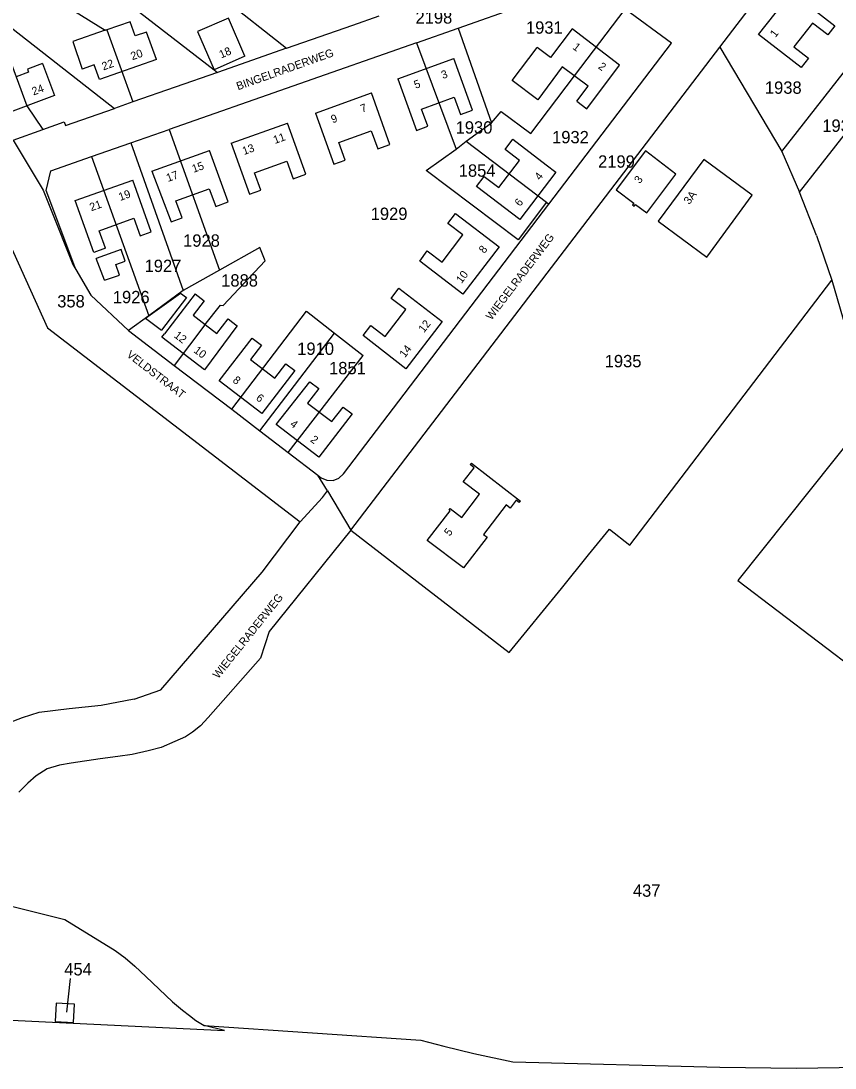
# Model space of a CAD drawing. Extents: x 191922 to 199923, y 328959 to 333350.
# Drawn here: x 193543.4 to 193721.3, y 332054.6 to 332283.6 of the extents above; entities that cross this region are included whole.
import ezdxf

# ---------------------------------------------------------------- set-up
doc = ezdxf.new("R2010")
doc.units = 0
for name, color, linetype in [('bestemmingsplangebied', 7, 'Continuous'), ('bouwvlak', 7, 'Continuous'), ('enkelbestemming', 7, 'Continuous'), ('Level 11', 7, 'Continuous'), ('Level 6', 7, 'Continuous'), ('maatvoering - maximum aantal wooneenheden', 7, 'Continuous'), ('Maatvoering_symbolen', 7, 'Continuous'), ('recreatiewoning', 7, 'Continuous')]:
    doc.layers.add(name, color=color, linetype=linetype)

msp = doc.modelspace()

# ---------------------------------------------------------------- linework, layer by layer
at = {"layer": 'bestemmingsplangebied'}
for p, q in [((193720.56, 332226.9), (193723.58, 332216.64)), ((193720.56, 332226.9), (193723.58, 332216.64)), ((193566.84, 332215.86), (193576.88, 332208.24)), ((193566.84, 332215.86), (193576.88, 332208.24)), ((193576.88, 332208.24), (193589.45, 332198.68)), ((193576.88, 332208.24), (193589.45, 332198.68)), ((193589.45, 332198.68), (193595.57, 332193.96)), ((193589.45, 332198.68), (193595.57, 332193.96)), ((193595.57, 332193.96), (193601.78, 332189.21)), ((193595.57, 332193.96), (193601.78, 332189.21)), ((193601.78, 332189.21), (193608.28, 332184.25)), ((193601.78, 332189.21), (193608.28, 332184.25)), ((193610.34, 332180.81), (193608.28, 332184.25)), ((193610.34, 332180.81), (193608.28, 332184.25)), ((193610.34, 332180.81), (193615.49, 332172.2)), ((193610.34, 332180.81), (193615.49, 332172.2))]:
    msp.add_line(p, q, dxfattribs=at)
for points in [[(193541.7, 332257.53), (193548.25, 332246.61), (193549.84, 332242.57), (193554.71, 332230.33), (193555.37, 332229.21)], [(193541.7, 332257.53), (193548.25, 332246.61), (193549.84, 332242.57), (193554.71, 332230.33), (193555.37, 332229.21)], [(193555.37, 332229.21), (193558.64, 332223.64), (193566.84, 332215.86)], [(193555.37, 332229.21), (193558.64, 332223.64), (193566.84, 332215.86)], [(193615.49, 332172.2), (193650.06, 332145.48), (193661.48, 332159.47), (193667.39, 332166.86), (193671.99, 332172.48), (193676.42, 332168.97), (193720.56, 332226.9)], [(193615.49, 332172.2), (193650.06, 332145.48), (193661.48, 332159.47), (193667.39, 332166.86), (193671.99, 332172.48), (193676.42, 332168.97), (193720.56, 332226.9)]]:
    msp.add_lwpolyline(points, dxfattribs=at)
at = {"layer": 'bouwvlak'}
msp.add_line((193554.15, 332074.24), (193553.35, 332066.88), dxfattribs=at)
at = {"layer": 'Level 11'}
for p, q in [((193504.13, 332066.9), (193587.83, 332062.85)), ((193504.13, 332066.9), (193587.83, 332062.85)), ((193587.83, 332062.85), (193583.41, 332063.91)), ((193587.83, 332062.85), (193583.41, 332063.91))]:
    msp.add_line(p, q, dxfattribs=at)
for points in [[(193583.41, 332063.91), (193630.76, 332060.7), (193635.82, 332059.43)], [(193583.41, 332063.91), (193630.76, 332060.7), (193635.82, 332059.43)], [(193635.82, 332059.43), (193642.31, 332057.81), (193650.89, 332055.98), (193696.12, 332054.84), (193712.86, 332054.62), (193736.22, 332054.94), (193761.3, 332056.4), (193779.09, 332057.89), (193811.48, 332062.34)], [(193635.82, 332059.43), (193642.31, 332057.81), (193650.89, 332055.98), (193696.12, 332054.84), (193712.86, 332054.62), (193736.22, 332054.94), (193761.3, 332056.4), (193779.09, 332057.89), (193811.48, 332062.34)]]:
    msp.add_lwpolyline(points, dxfattribs=at)
at = {"layer": 'Level 6'}
for p, q in [((193500.23, 332357.88), (193601.39, 332277.6)), ((193490.6, 332346.35), (193585.58, 332272.92)), ((193477.97, 332331.21), (193563.84, 332264.47)), ((193696.08, 332277.86), (193707.58, 332292.87)), ((193638.93, 332282.01), (193652.95, 332286.93)), ((193615.89, 332282.66), (193621.65, 332284.69)), ((193664.32, 332271.56), (193675.39, 332286.17)), ((193685.57, 332278.69), (193675.39, 332286.17)), ((193709.64, 332255.04), (193733.3, 332285.29)), ((193601.39, 332277.6), (193615.89, 332282.66)), ((193629.79, 332278.81), (193638.93, 332282.01)), ((193638.93, 332282.01), (193646.18, 332261.33)), ((193562.17, 332281.66), (193567.84, 332265.87)), ((193713.5, 332246.17), (193740.79, 332280.96)), ((193629.79, 332278.81), (193575.77, 332259.85)), ((193601.39, 332277.6), (193586.29, 332272.32)), ((193615.49, 332172.2), (193696.08, 332277.86)), ((193629.79, 332278.81), (193638.51, 332255.56)), ((193658.77, 332243.52), (193685.57, 332278.69)), ((193696.08, 332277.86), (193709.64, 332255.04)), ((193585.58, 332272.92), (193586.29, 332272.32)), ((193586.29, 332272.32), (193567.84, 332265.87)), ((193567.84, 332265.87), (193563.84, 332264.47)), ((193544.68, 332265.03), (193548.17, 332259.85)), ((193553.08, 332260.71), (193563.84, 332264.47)), ((193548.17, 332259.85), (193552.82, 332261.52)), ((193552.82, 332261.52), (193553.08, 332260.71)), ((193640.68, 332257.26), (193646.18, 332261.33)), ((193541.7, 332257.53), (193548.17, 332259.85)), ((193567.38, 332256.91), (193575.77, 332259.85)), ((193575.77, 332259.85), (193586.79, 332229.07)), ((193558.82, 332253.91), (193567.38, 332256.91)), ((193567.38, 332256.91), (193578.85, 332224.61)), ((193638.51, 332255.56), (193640.68, 332257.26)), ((193640.68, 332257.26), (193658.22, 332243.93)), ((193709.64, 332255.04), (193713.5, 332246.17)), ((193549.9, 332250.78), (193558.82, 332253.91)), ((193558.82, 332253.91), (193571.35, 332219.13)), ((193717.24, 332236.68), (193713.5, 332246.17)), ((193613.85, 332184.56), (193658.77, 332243.52)), ((193658.22, 332243.93), (193658.77, 332243.52)), ((193717.24, 332236.68), (193720.56, 332226.9)), ((193586.79, 332229.07), (193578.85, 332224.61)), ((193578.85, 332224.61), (193571.35, 332219.13)), ((193571.35, 332219.13), (193566.84, 332215.86)), ((193583.59, 332217.12), (193576.88, 332208.24)), ((193595.57, 332193.96), (193611.86, 332215.34)), ((193611.86, 332215.34), (193618.13, 332210.43)), ((193601.78, 332189.21), (193618.13, 332210.43)), ((193735.29, 332205.49), (193700.02, 332161.25)), ((193610.24, 332183.14), (193611.6, 332183.11)), ((193604.41, 332174.04), (193609.29, 332179.39)), ((193609.29, 332179.39), (193610.34, 332180.81)), ((193596.1, 332163.02), (193604.41, 332174.04)), ((193615.49, 332172.2), (193597.65, 332150.1)), ((193700.02, 332161.25), (193818.99, 332070.61)), ((193597.65, 332150.1), (193595.69, 332144.22)), ((193595.69, 332144.22), (193584.31, 332131.25)), ((193584.31, 332131.25), (193582.58, 332129.43)), ((193582.58, 332129.43), (193580.84, 332128.04)), ((193579.3, 332127.06), (193577.02, 332126.04)), ((193580.84, 332128.04), (193579.3, 332127.06)), ((193571.15, 332123.99), (193567.7, 332123.18)), ((193573.98, 332124.75), (193571.15, 332123.99)), ((193577.02, 332126.04), (193573.98, 332124.75)), ((193560.68, 332122.22), (193554.35, 332121.27)), ((193564.54, 332122.71), (193560.68, 332122.22)), ((193567.7, 332123.18), (193564.54, 332122.71)), ((193549.08, 332120.02), (193546.72, 332118.53)), ((193551.82, 332120.85), (193549.08, 332120.02)), ((193554.35, 332121.27), (193551.82, 332120.85)), ((193544.85, 332116.92), (193542.91, 332114.96)), ((193546.72, 332118.53), (193544.85, 332116.92)), ((193540.73, 332090.18), (193552.98, 332087.11)), ((193552.98, 332087.11), (193563.98, 332080.36)), ((193563.98, 332080.36), (193566.18, 332078.74)), ((193566.18, 332078.74), (193568.26, 332076.9)), ((193568.26, 332076.9), (193570.69, 332074.61)), ((193570.69, 332074.61), (193576.46, 332069.07)), ((193576.46, 332069.07), (193578.67, 332067.29)), ((193578.67, 332067.29), (193580.21, 332066.09)), ((193580.21, 332066.09), (193581.58, 332065.04)), ((193581.58, 332065.04), (193583.41, 332063.91))]:
    msp.add_line(p, q, dxfattribs=at)
for points in [[(193484.28, 332338.77), (193544.73, 332292.17), (193561.8, 332281.53), (193562.17, 332281.66)], [(193533.75, 332275.93), (193541.29, 332274.15), (193542.33, 332271.37), (193544.68, 332265.03)], [(193646.18, 332261.33), (193648.31, 332263.8), (193654.83, 332258.95), (193664.32, 332271.56)], [(193658.22, 332243.93), (193652.03, 332235.69), (193631.96, 332250.85), (193638.51, 332255.56)], [(193555.37, 332229.21), (193548.86, 332246.47), (193549.9, 332250.78)], [(193535.25, 332247.18), (193549.18, 332216.49), (193604.41, 332174.04)], [(193583.59, 332217.12), (193586.96, 332221.42), (193587.57, 332221.39), (193596.77, 332231.09), (193595.59, 332234.07), (193586.79, 332229.07)], [(193589.45, 332198.68), (193605.75, 332220.11), (193611.86, 332215.34)], [(193608.28, 332184.25), (193609, 332183.7), (193610.24, 332183.14)], [(193611.6, 332183.11), (193612.87, 332183.61), (193613.85, 332184.56)], [(193504.13, 332066.9), (193504.49, 332067), (193506.91, 332067.7), (193508.72, 332068.68), (193510.89, 332070.47), (193512.53, 332072.64), (193513.64, 332075.28), (193515.45, 332079.74), (193517.7, 332088.3), (193520.59, 332107.02), (193525.01, 332116.99), (193531.32, 332123.52), (193534.62, 332126.77), (193536.7, 332128.14), (193539.53, 332129.66), (193543.73, 332131.28), (193547.32, 332132.42), (193553.91, 332133.26), (193560.93, 332133.95), (193568.14, 332135.38), (193568.12, 332135.31), (193573.93, 332137.34), (193596.1, 332163.02)], [(193554.86, 332064.62), (193555.05, 332068.62), (193551.06, 332068.81), (193550.86, 332064.82), (193554.86, 332064.62)]]:
    msp.add_lwpolyline(points, dxfattribs=at)
at = {"layer": 'recreatiewoning'}
for p, q in [((193592.29, 332275.85), (193585.58, 332272.92)), ((193625.72, 332270.94), (193638.01, 332275.35)), ((193642.07, 332264.07), (193638.01, 332275.35)), ((193548.08, 332274.25), (193544.81, 332273.04)), ((193544.81, 332273.04), (193545.05, 332272.38)), ((193548.08, 332274.25), (193550.68, 332267.26)), ((193545.05, 332272.38), (193542.33, 332271.37)), ((193542.33, 332271.37), (193544.68, 332265.03)), ((193550.68, 332267.26), (193538.64, 332262.79)), ((193607.71, 332263.44), (193619.96, 332267.83)), ((193623.98, 332256.59), (193619.96, 332267.83)), ((193589.33, 332256.87), (193601.6, 332261.25)), ((193605.65, 332250.07), (193601.6, 332261.25)), ((193650.88, 332257.7), (193658.14, 332252.14)), ((193571.99, 332250.73), (193584.6, 332255.22)), ((193588.68, 332244.03), (193584.6, 332255.22)), ((193571.84, 332237.46), (193567.79, 332248.8)), ((193647.86, 332234.18), (193639.97, 332223.83)), ((193561.66, 332226.88), (193559.81, 332231.67)), ((193570.61, 332218.59), (193578.25, 332224.09)), ((193579.53, 332223.11), (193574.06, 332215.95)), ((193581.41, 332223.93), (193574.74, 332215.2)), ((193578.25, 332224.09), (193579.53, 332223.11)), ((193570.61, 332218.59), (193574.06, 332215.95)), ((193635.46, 332217.87), (193627.52, 332207.51)), ((193590.54, 332216.82), (193583.51, 332207.31)), ((193574.17, 332214.44), (193574.74, 332215.2)), ((193583.51, 332207.31), (193574.17, 332214.44)), ((193603.21, 332207.14), (193596, 332197.73)), ((193596, 332197.73), (193586.68, 332204.86)), ((193641.82, 332186.89), (193652.51, 332178.55))]:
    msp.add_line(p, q, dxfattribs=at)
for points in [[(193704.57, 332280.64), (193711.83, 332289.87), (193721.21, 332282.48), (193719.68, 332280.53)], [(193592.29, 332275.85), (193588.73, 332284.17), (193581.98, 332281.25), (193585.58, 332272.92)], [(193572.96, 332275.12), (193570.78, 332281.16), (193568.33, 332280.31), (193567.22, 332283.4), (193562.17, 332281.66), (193561.8, 332281.53), (193554.74, 332279.07), (193556.76, 332273.06)], [(193664.86, 332266.01), (193667.03, 332264.38), (193674.19, 332273.94), (193663.82, 332281.83), (193659.09, 332275.59), (193656.16, 332277.78)], [(193719.68, 332280.53), (193716.39, 332283.1), (193712.3, 332277.94), (193715.5, 332275.45), (193713.89, 332273.42), (193704.57, 332280.64)], [(193664.86, 332266.01), (193667.33, 332269.31), (193661.68, 332273.54), (193656.3, 332266.36), (193650.73, 332270.53), (193656.16, 332277.78)], [(193572.96, 332275.12), (193560.52, 332270.75), (193559.39, 332273.98), (193556.76, 332273.06)], [(193625.72, 332270.94), (193629.83, 332259.65), (193632.27, 332260.55), (193630.91, 332264.32), (193638.07, 332266.9), (193639.43, 332263.12), (193642.07, 332264.07)], [(193607.71, 332263.44), (193611.77, 332252.23), (193614.24, 332253.12), (193612.84, 332256.99), (193619.93, 332259.57), (193621.35, 332255.62), (193623.98, 332256.59)], [(193589.33, 332256.87), (193593.29, 332245.67), (193595.8, 332246.58), (193594.44, 332250.38), (193601.49, 332252.93), (193602.88, 332249.08), (193605.65, 332250.07)], [(193652.39, 332240.16), (193642.96, 332247.4), (193644.63, 332249.6), (193647.81, 332247.15), (193652.35, 332253.07), (193649.18, 332255.5), (193650.88, 332257.7)], [(193679.83, 332255.17), (193673.46, 332246.62), (193677.33, 332243.74), (193677.05, 332243.37), (193677.42, 332243.1), (193677.69, 332243.46), (193680.13, 332241.65), (193686.48, 332250.04), (193679.83, 332255.17)], [(193658.14, 332252.14), (193660.3, 332250.5), (193652.39, 332240.16)], [(193682.6, 332239.77), (193693.24, 332231.9), (193703.2, 332245.46), (193692.6, 332253.28), (193682.6, 332239.77)], [(193571.99, 332250.73), (193576.17, 332239.66), (193578.59, 332240.54), (193577.21, 332244.22), (193584.53, 332246.88), (193585.95, 332243.03), (193588.68, 332244.03)], [(193561.86, 332233.89), (193559.3, 332232.96), (193555.19, 332244.29), (193567.79, 332248.8)], [(193639.97, 332223.83), (193630.51, 332231.06), (193632.18, 332233.29), (193635.43, 332230.81), (193639.96, 332236.78), (193636.68, 332239.28), (193638.31, 332241.44), (193647.86, 332234.18)], [(193561.86, 332233.89), (193560.47, 332237.72), (193568.02, 332240.45), (193569.42, 332236.58), (193571.84, 332237.46)], [(193561.66, 332226.88), (193564.9, 332228.01), (193564.09, 332230.3), (193566.17, 332231.03), (193565.27, 332233.59), (193559.81, 332231.67)], [(193627.52, 332207.51), (193618.17, 332214.77), (193619.85, 332216.97), (193622.97, 332214.57), (193627.47, 332220.46), (193624.28, 332222.91), (193625.96, 332225.12), (193635.46, 332217.87)], [(193581.41, 332223.93), (193583.43, 332222.38), (193581.01, 332219.23), (193583.66, 332217.2), (193586.21, 332215.24), (193588.63, 332218.41), (193590.67, 332216.84)], [(193586.68, 332204.86), (193593.89, 332214.24), (193595.93, 332212.69), (193593.52, 332209.54), (193598.83, 332205.49), (193601.25, 332208.64), (193603.21, 332207.14)], [(193599.16, 332195.33), (193606.52, 332204.7), (193608.48, 332203.2), (193606.03, 332200.04), (193611.29, 332196.01), (193613.77, 332199.16)], [(193613.77, 332199.16), (193615.74, 332197.66), (193608.49, 332188.17), (193599.16, 332195.33)], [(193632.13, 332169.99), (193637.16, 332176.49), (193636.97, 332176.64), (193637.21, 332176.94), (193639.76, 332175.01), (193643.61, 332180.09), (193640.05, 332182.8), (193642.45, 332185.9), (193641.58, 332186.57), (193641.82, 332186.89)], [(193652.51, 332178.55), (193652.29, 332178.27), (193651.62, 332178.78), (193650.32, 332177.08), (193649.41, 332177.77), (193644.47, 332171.32), (193645.23, 332170.74), (193640.11, 332164.01), (193632.13, 332169.99)]]:
    msp.add_lwpolyline(points, dxfattribs=at)

# ---------------------------------------------------------------- texts
at = {"layer": 'enkelbestemming'}
for s, p in [('2198', (193629.6, 332282.99)), ('1931', (193653.74, 332280.79)), ('1938', (193705.96, 332267.65)), ('1930', (193638.37, 332258.94)), ('1939', (193718.5, 332259.33)), ('1932', (193659.45, 332256.82)), ('1854', (193639.05, 332249.52)), ('2199', (193669.5, 332251.49)), ('1929', (193619.81, 332240.06)), ('1928', (193578.81, 332234.21)), ('1927', (193570.39, 332228.68)), ('1888', (193587.13, 332225.5)), ('1926', (193563.45, 332221.85)), ('358', (193551.29, 332220.94)), ('1910', (193603.75, 332210.56)), ('1851', (193610.71, 332206.33)), ('1935', (193670.95, 332207.85)), ('437', (193677.11, 332092.08)), ('454', (193552.83, 332074.88))]:
    msp.add_text(s, height=2.7, rotation=0, dxfattribs=at).set_placement(p)
at = {"layer": 'maatvoering - maximum aantal wooneenheden'}
for s, rotation, p in [('1', 51.788, (193708.26, 332279.84)), ('20', 19.3415, (193567.7, 332274.97)), ('18', 23.59, (193587.13, 332275.35)), ('1', 322.7287, (193663.8, 332277.58)), ('22', 19.3415, (193561.39, 332272.75)), ('3', 19.704, (193635.57, 332270.86)), ('2', 322.7287, (193669.38, 332273.32)), ('5', 19.704, (193629.62, 332268.73)), ('24', 20.3212, (193546.11, 332267.27)), ('7', 19.704, (193617.92, 332263.49)), ('9', 19.704, (193611.48, 332261.18)), ('11', 19.65, (193598.87, 332256.67)), ('13', 19.65, (193592.11, 332254.25)), ('15', 19.596, (193581.1, 332250.36)), ('17', 19.596, (193575.49, 332248.36)), ('4', 52.6027, (193656.83, 332248.6)), ('3', 53.3021, (193678.62, 332247.87)), ('19', 19.65, (193565.06, 332244.21)), ('3A', 53.5428, (193689.45, 332243.32)), ('21', 19.65, (193558.73, 332241.95)), ('6', 52.6027, (193652.47, 332242.89)), ('8', 52.683, (193644.65, 332232.61)), ('10', 52.683, (193639.66, 332226.06)), ('12', 52.6027, (193631.46, 332215.28)), ('12', 322.683, (193576.68, 332214.53)), ('10', 322.683, (193580.98, 332211.25)), ('14', 52.6027, (193627.28, 332209.82)), ('8', 322.6027, (193589.5, 332204.72)), ('6', 322.6027, (193594.58, 332200.84)), ('4', 322.5223, (193602.03, 332195.14)), ('2', 322.5223, (193606.47, 332191.74)), ('5', 52.3161, (193637.06, 332170.8))]:
    msp.add_text(s, height=1.75, rotation=rotation, dxfattribs=at).set_placement(p)
at = {"layer": 'Maatvoering_symbolen'}
for s, rotation, p in [('BINGELRADERWEG', 19.65, (193590.82, 332268.41)), ('WIEGELRADERWEG', 52.8893, (193646.22, 332218.03)), ('VELDSTRAAT', 322.1904, (193566.33, 332210.31)), ('WIEGELRADERWEG', 51.376, (193586.5, 332139.63))]:
    msp.add_text(s, height=1.75, rotation=rotation, dxfattribs=at).set_placement(p)

doc.saveas('drawing.dxf')
